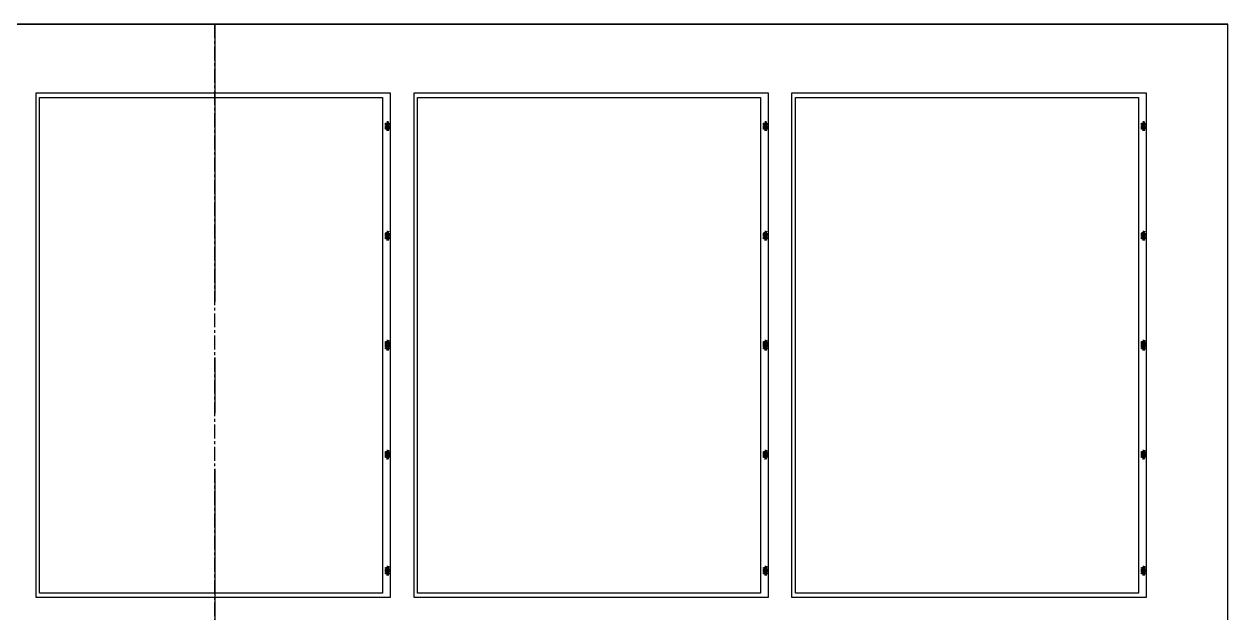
# Model space of a CAD drawing. Extents: x 500 to 100500, y -14500 to 21140.
# Drawn here: x 13964 to 14513, y -10432 to -10163 of the extents above; entities that cross this region are included whole.
import ezdxf

# ---------------------------------------------------------------- set-up
doc = ezdxf.new("R2010")
doc.units = 0
doc.linetypes.add('CENTER', pattern=[10.16, 6.35, -1.27, 1.27, -1.27])
doc.layers.get('0').update_dxf_attribs({"linetype": 'CONTINUOUS'})
doc.layers.add('Center', color=1, linetype='CENTER')

# ---------------------------------------------------------------- blocks, each defined once
blk = doc.blocks.new('KJGHGHTHT')
at = {"color": 2}
for p, q in [((-163886.42, -115552.83), (-163885.6, -115552.83)), ((-163886.42, -115552.97), (-163886.42, -115552.83)), ((-163886.42, -115552.97), (-163886.08, -115552.97)), ((-163885.94, -115552.97), (-163885.6, -115552.97)), ((-163882, -115552.83), (-163882.82, -115552.83)), ((-163882.48, -115552.97), (-163882.82, -115552.97)), ((-163882, -115552.97), (-163882.34, -115552.97)), ((-163882, -115552.97), (-163882, -115552.83))]:
    blk.add_line(p, q, dxfattribs=at)
for points in [[(-163886.08, -115552.97), (-163886.08, -115553.6), (-163885.94, -115553.6), (-163885.94, -115552.97)], [(-163882.34, -115552.97), (-163882.34, -115553.6), (-163882.48, -115553.6), (-163882.48, -115552.97)]]:
    blk.add_lwpolyline(points, dxfattribs=at)
for points in [[(-163885.6, -115552.2), (-163885.46, -115552.2), (-163885.46, -115553.6), (-163885.6, -115553.6)], [(-163885.36, -115552.2), (-163885.22, -115552.2), (-163885.22, -115553.6), (-163885.36, -115553.6)], [(-163885.12, -115552.2), (-163884.98, -115552.2), (-163884.98, -115553.6), (-163885.12, -115553.6)], [(-163884.88, -115552.2), (-163884.74, -115552.2), (-163884.74, -115553.6), (-163884.88, -115553.6)], [(-163884.64, -115552.2), (-163884.5, -115552.2), (-163884.5, -115553.6), (-163884.64, -115553.6)], [(-163884.4, -115552.2), (-163884.26, -115552.2), (-163884.26, -115553.6), (-163884.4, -115553.6)], [(-163884.16, -115552.2), (-163884.02, -115552.2), (-163884.02, -115553.6), (-163884.16, -115553.6)], [(-163883.92, -115552.2), (-163883.78, -115552.2), (-163883.78, -115553.6), (-163883.92, -115553.6)], [(-163883.68, -115552.2), (-163883.54, -115552.2), (-163883.54, -115553.6), (-163883.68, -115553.6)], [(-163883.44, -115552.2), (-163883.3, -115552.2), (-163883.3, -115553.6), (-163883.44, -115553.6)], [(-163883.2, -115552.2), (-163883.06, -115552.2), (-163883.06, -115553.6), (-163883.2, -115553.6)], [(-163882.96, -115552.2), (-163882.82, -115552.2), (-163882.82, -115553.6), (-163882.96, -115553.6)]]:
    blk.add_lwpolyline(points, close=True, dxfattribs=at)
blk = doc.blocks.new('KJGJRESHTHT')
at = {"color": 2}
for p, q in [((-163783.6, -115552.83), (-163782.78, -115552.83)), ((-163783.6, -115552.97), (-163783.6, -115552.83)), ((-163783.6, -115552.97), (-163783.26, -115552.97)), ((-163783.12, -115552.97), (-163782.78, -115552.97)), ((-163778.7, -115552.83), (-163779.52, -115552.83)), ((-163779.18, -115552.97), (-163779.52, -115552.97)), ((-163778.7, -115552.97), (-163779.04, -115552.97)), ((-163778.7, -115552.97), (-163778.7, -115552.83))]:
    blk.add_line(p, q, dxfattribs=at)
at = {"color": 3}
blk.add_lwpolyline([(-163896.33, -115554.4), (-163666.03, -115554.4), (-163666.03, -115392.42), (-163896.33, -115392.42)], close=True, dxfattribs=at)
at = {"color": 1}
blk.add_lwpolyline([(-163894.43, -115394.12), (-163667.93, -115394.12), (-163667.93, -115550.8), (-163894.43, -115550.8)], close=True, dxfattribs=at)
at = {"color": 2}
for points in [[(-163783.26, -115552.97), (-163783.26, -115553.6), (-163783.12, -115553.6), (-163783.12, -115552.97)], [(-163779.04, -115552.97), (-163779.04, -115553.6), (-163779.18, -115553.6), (-163779.18, -115552.97)]]:
    blk.add_lwpolyline(points, dxfattribs=at)
for points in [[(-163782.78, -115552.2), (-163782.64, -115552.2), (-163782.64, -115553.6), (-163782.78, -115553.6)], [(-163782.54, -115552.2), (-163782.4, -115552.2), (-163782.4, -115553.6), (-163782.54, -115553.6)], [(-163782.3, -115552.2), (-163782.16, -115552.2), (-163782.16, -115553.6), (-163782.3, -115553.6)], [(-163782.06, -115552.2), (-163781.92, -115552.2), (-163781.92, -115553.6), (-163782.06, -115553.6)], [(-163781.82, -115552.2), (-163781.68, -115552.2), (-163781.68, -115553.6), (-163781.82, -115553.6)], [(-163781.58, -115552.2), (-163781.44, -115552.2), (-163781.44, -115553.6), (-163781.58, -115553.6)], [(-163781.34, -115552.2), (-163781.2, -115552.2), (-163781.2, -115553.6), (-163781.34, -115553.6)], [(-163781.1, -115552.2), (-163780.96, -115552.2), (-163780.96, -115553.6), (-163781.1, -115553.6)], [(-163780.86, -115552.2), (-163780.72, -115552.2), (-163780.72, -115553.6), (-163780.86, -115553.6)], [(-163780.62, -115552.2), (-163780.48, -115552.2), (-163780.48, -115553.6), (-163780.62, -115553.6)], [(-163780.38, -115552.2), (-163780.24, -115552.2), (-163780.24, -115553.6), (-163780.38, -115553.6)], [(-163780.14, -115552.2), (-163780, -115552.2), (-163780, -115553.6), (-163780.14, -115553.6)], [(-163779.9, -115552.2), (-163779.76, -115552.2), (-163779.76, -115553.6), (-163779.9, -115553.6)], [(-163779.66, -115552.2), (-163779.52, -115552.2), (-163779.52, -115553.6), (-163779.66, -115553.6)]]:
    blk.add_lwpolyline(points, close=True, dxfattribs=at)
for p in [(0, 0), (53.06, 0), (153.06, 0), (203.15, 0)]:
    blk.add_blockref('KJGHGHTHT', p)
blk = doc.blocks.new('KJGJYJYJYJYYYJYJ')
at = {"color": 5}
for p in [(-162427.93, -115356.92), (-163927.93, -116281.92)]:
    blk.add_line(p, (-162427.93, -116281.92), dxfattribs=at)
at = {"layer": 'Center'}
blk.add_line((-163927.93, -115819.42), (-162427.93, -115819.42), dxfattribs=at)
for p in [(1206.5, -345.16), (1206.5, -517.74), (1206.5, -690.32)]:
    blk.add_blockref('KJGJRESHTHT', p)
blk = doc.blocks.new('KJGSJYYJYYJ')
at = {"color": 1, "elevation": 45.85}
blk.add_lwpolyline([(-200572.02, -217465.04), (-200572.02, -218965.04), (-199647.02, -218965.04), (-199647.02, -217465.04)], close=True, dxfattribs=at)
at = {"layer": 'Center', "ltscale": 20}
blk.add_line((-200109.52, -217465.04, 45.85), (-200109.52, -218965.04, 45.85), dxfattribs=at)
at = {"rotation": 90.00000000000001}
blk.add_blockref('KJGJYJYJYJYYYJYJ', (-315928.94, -55037.1, 45.85), dxfattribs=at)

msp = doc.modelspace()

# ---------------------------------------------------------------- block references
msp.add_blockref('KJGSJYYJYYJ', (214160.24, 207301.71, -185.38))

doc.saveas('drawing.dxf')
